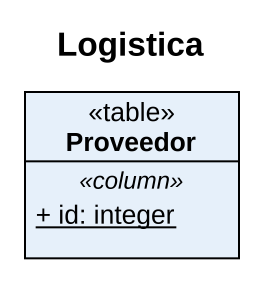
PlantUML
@startuml
title Logistica
hide circle
hide empty members
skinparam classAttributeIconSize 0
class Proveedor <<table>> {
  .. <<column>> ..
  {static} + id: integer
}
@enduml
